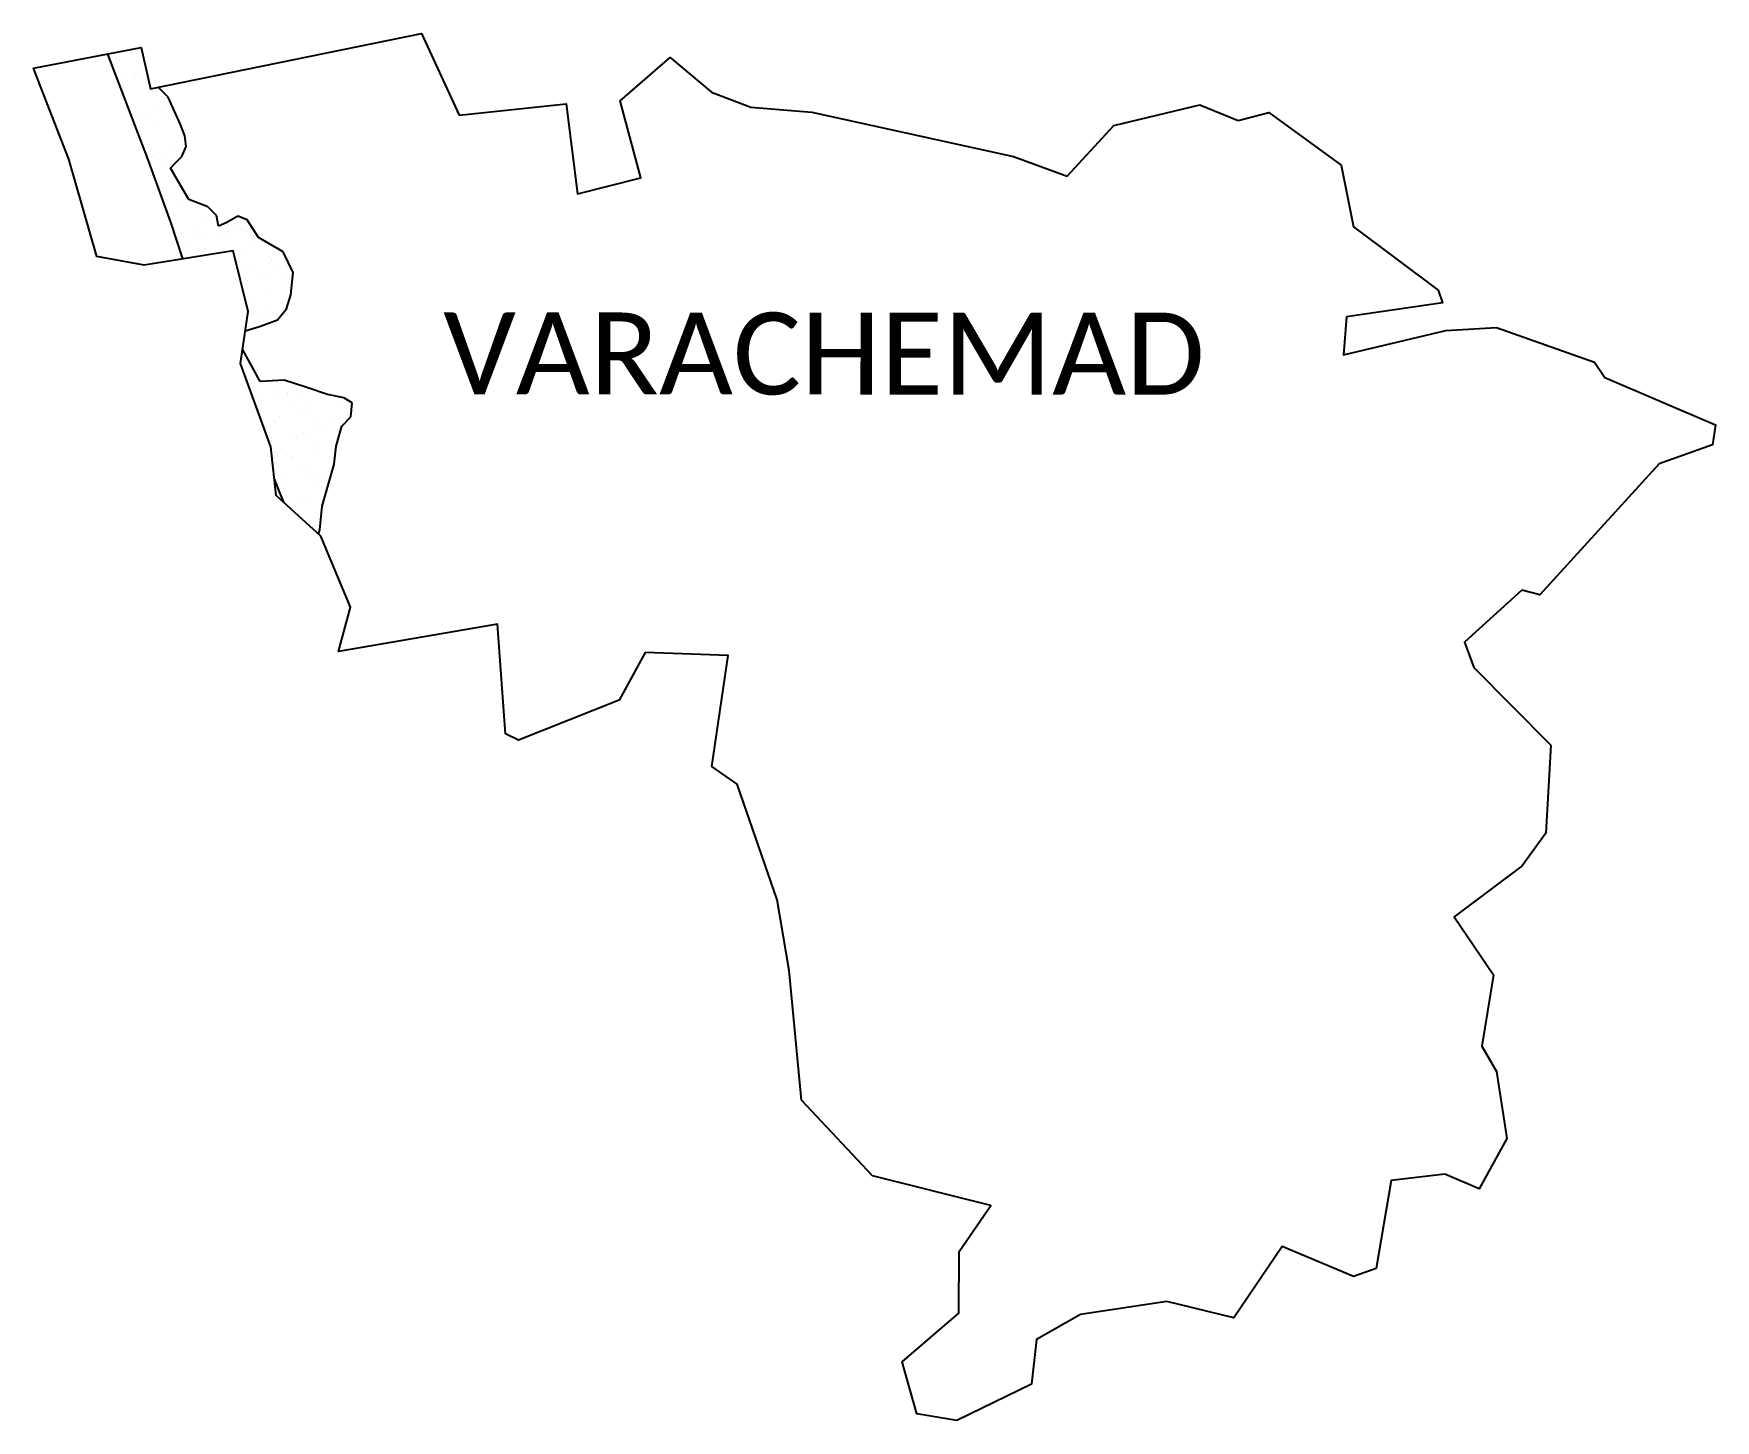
# Model space of a CAD drawing. Header units: metres. Extents: x 353810 to 355861, y 1748971 to 1750662.
import ezdxf

# ---------------------------------------------------------------- set-up
doc = ezdxf.new("R2010")
doc.units = ezdxf.units.M
doc.layers.add('SAND DUNES', color=42, linetype='Continuous')
doc.layers.add('VILLAGE NAME', color=250, linetype='Continuous')

msp = doc.modelspace()

# ---------------------------------------------------------------- linework, layer by layer
at = {"color": 3}
for points in [[(355279.2, 1750556.1), (355316.6, 1750566), (355404.5, 1750501.5), (355419.5, 1750426.2), (355522.8, 1750349.3), (355528.1, 1750333.7), (355411.3, 1750316.5), (355407.4, 1750270.4), (355532.3, 1750299.8), (355594, 1750303.5), (355713.6, 1750261.5), (355726.3, 1750242.6), (355860.9, 1750184.8), (355857.5, 1750160.6), (355792.2, 1750137.2), (355647, 1749977.6), (355624.8, 1749983.2), (355555, 1749920), (355566.3, 1749888.8), (355660.3, 1749794.3), (355654.3, 1749687), (355625.3, 1749647.1), (355542.3, 1749584.7), (355590.5, 1749514.3), (355576.3, 1749427.2), (355594.1, 1749396.3), (355606.5, 1749314.6), (355572.7, 1749253.2), (355531.2, 1749271.2), (355465.5, 1749263.2), (355447.1, 1749156), (355419.5, 1749146.3), (355332.8, 1749182.9), (355273.8, 1749095.9), (355192.2, 1749115.8), (355086.9, 1749099.9), (355033.1, 1749069.3), (355027.2, 1749014.8), (354935.8, 1748970.8), (354887.3, 1748978.8), (354869.5, 1749042.3), (354938.5, 1749101.6), (354938.9, 1749176.8), (354977.3, 1749232.7), (354833.2, 1749269), (354746.7, 1749361.3), (354731.5, 1749519.5), (354717.1, 1749605.6), (354668, 1749746.8), (354637.4, 1749768.1), (354657, 1749903.7), (354555.8, 1749907.3), (354524.4, 1749849.1), (354401.6, 1749800.2), (354385.8, 1749807.9), (354375.9, 1749941.7), (354182, 1749908.6), (354196.5, 1749962.5), (354160.6, 1750049), (354106.1, 1750098.8), (354099.4, 1750158), (354062.5, 1750259.6), (354071.9, 1750323.2), (354053.8, 1750397.3), (353945.2, 1750379.7), (353887.5, 1750390.1), (353853.3, 1750508.8), (353818.4, 1750598.8), (353810.3, 1750619.8), (353941.3, 1750644.9), (353952.9, 1750594.8), (354283.3, 1750662), (354329, 1750562.5), (354459.5, 1750576.5), (354473.3, 1750466.5), (354550.7, 1750486.1), (354525.7, 1750580.1), (354586.5, 1750633), (354637, 1750590.6), (354684.7, 1750572.2), (354759.4, 1750566.1), (355005.2, 1750512), (355070.7, 1750488), (355127.3, 1750550), (355232.4, 1750575.3)], [(355232.4, 1750575.3), (355279.2, 1750556.1)]]:
    msp.add_lwpolyline(points, dxfattribs=at)
at = {"layer": 'SAND DUNES'}
for p, q in [((353900.4, 1750637.1), (353949, 1750509.4)), ((353974.2, 1750584.7), (353962.2, 1750596.7)), ((353989.6, 1750551.3), (353974.2, 1750584.7)), ((353994.6, 1750537.3), (353989.6, 1750551.3)), ((353996.4, 1750524.3), (353994.6, 1750537.3)), ((353991, 1750512.1), (353996.4, 1750524.3)), ((353949, 1750509.4), (353977.1, 1750432.2)), ((353977.2, 1750498.1), (353983.1, 1750503.9)), ((353999.6, 1750459.7), (353977.2, 1750498.1)), ((353983.1, 1750503.9), (353991, 1750512.1)), ((354022.9, 1750450.9), (353999.6, 1750459.7)), ((353977.1, 1750432.2), (353991.9, 1750387.3)), ((354033.2, 1750440.3), (354022.9, 1750450.9)), ((354035.6, 1750427.3), (354033.2, 1750440.3)), ((354046, 1750431.7), (354035.6, 1750427.3)), ((354059.5, 1750439.4), (354046, 1750431.7)), ((354070.6, 1750434.8), (354059.5, 1750439.4)), ((354084.6, 1750413.3), (354070.6, 1750434.8)), ((354114.4, 1750395.9), (354084.6, 1750413.3)), ((354126.6, 1750370.8), (354114.4, 1750395.9)), ((354124, 1750343.3), (354126.6, 1750370.8)), ((354118.8, 1750326.3), (354124, 1750343.3)), ((354086.9, 1750305.2), (354107.8, 1750312.8)), ((354107.8, 1750312.8), (354118.8, 1750326.3)), ((354068.4, 1750299.6), (354086.9, 1750305.2)), ((354086.7, 1750237.7), (354065.1, 1750277.3)), ((354116, 1750239.2), (354086.7, 1750237.7)), ((354142.3, 1750230.7), (354116, 1750239.2)), ((354168.6, 1750221.7), (354142.3, 1750230.7)), ((354188.5, 1750217.8), (354168.6, 1750221.7)), ((354198.7, 1750211.8), (354188.5, 1750217.8)), ((354196.9, 1750194.8), (354198.7, 1750211.8)), ((354186.3, 1750183.4), (354196.9, 1750194.8)), ((354179.4, 1750158.8), (354186.3, 1750183.4)), ((354176.8, 1750136.8), (354179.4, 1750158.8)), ((354162.2, 1750085.8), (354176.8, 1750136.8)), ((354103.8, 1750119.2), (354109.8, 1750103.1)), ((354109.8, 1750103.1), (354115.1, 1750090.5)), ((354159.1, 1750056.9), (354162.2, 1750085.8)), ((354157.8, 1750051.5), (354159.1, 1750056.9))]:
    msp.add_line(p, q, dxfattribs=at)
at = {"layer": 'SAND DUNES', "linetype": 'Continuous'}
for p, q in [((353905.6, 1750629.3), (353905.6, 1750629.3)), ((353911.3, 1750632.2), (353911.3, 1750632.2)), ((353914.9, 1750628.8), (353914.9, 1750628.8)), ((353943.7, 1750621.3), (353943.7, 1750621.3)), ((353920, 1750612), (353920, 1750612)), ((353920.1, 1750596.6), (353920.1, 1750596.6)), ((353932.3, 1750612.8), (353932.3, 1750612.8)), ((353933.8, 1750611.3), (353933.8, 1750611.3)), ((353936.3, 1750614.1), (353936.3, 1750614.1)), ((353952.1, 1750594.5), (353952.1, 1750594.5)), ((353955.8, 1750591.1), (353955.8, 1750591.1)), ((353960.8, 1750592.5), (353960.8, 1750592.5)), ((353973.1, 1750575.1), (353973.1, 1750575.1)), ((353934.9, 1750572.8), (353934.9, 1750572.8)), ((353938.2, 1750562.6), (353938.2, 1750562.6)), ((353954.5, 1750564.7), (353954.5, 1750564.7)), ((353959.7, 1750571.2), (353959.7, 1750571.2)), ((353968.1, 1750565.8), (353968.1, 1750565.8)), ((353981.7, 1750568.2), (353981.7, 1750568.2)), ((353936.1, 1750546.4), (353936.1, 1750546.4)), ((353961.9, 1750554), (353961.9, 1750554)), ((353987.2, 1750533.8), (353987.2, 1750533.8)), ((353953.8, 1750520.1), (353953.8, 1750520.1)), ((353963, 1750515.4), (353963, 1750515.4)), ((353972.8, 1750515.3), (353972.8, 1750515.3)), ((353975.6, 1750521), (353975.6, 1750521)), ((353984.1, 1750515.6), (353984.1, 1750515.6)), ((353956.5, 1750513.2), (353956.5, 1750513.2)), ((353973.6, 1750501.7), (353973.6, 1750501.7)), ((353977.3, 1750498.4), (353977.3, 1750498.4)), ((353964.2, 1750476.9), (353964.2, 1750476.9)), ((353974.8, 1750463.8), (353974.8, 1750463.8)), ((353989.5, 1750456.8), (353989.5, 1750456.8)), ((353991, 1750465.8), (353991, 1750465.8)), ((353991.6, 1750470.9), (353991.6, 1750470.9)), ((354017.6, 1750438.8), (354017.6, 1750438.8)), ((353990.6, 1750418.2), (353990.6, 1750418.2)), ((353993, 1750414.3), (353993, 1750414.3)), ((354007.6, 1750420.8), (354007.6, 1750420.8)), ((354009.3, 1750416.4), (354009.3, 1750416.4)), ((354016, 1750415.4), (354016, 1750415.4)), ((354036.5, 1750419.9), (354036.5, 1750419.9)), ((354044.6, 1750420), (354044.6, 1750420)), ((354046.9, 1750421.2), (354046.9, 1750421.2)), ((354055.4, 1750426.3), (354055.4, 1750426.3)), ((354059, 1750422.9), (354059, 1750422.9)), ((354063.2, 1750423.3), (354063.2, 1750423.3)), ((354069.9, 1750420.7), (354069.9, 1750420.7)), ((354078.3, 1750415.2), (354078.3, 1750415.2)), ((353995.2, 1750409), (353995.2, 1750409)), ((353998.9, 1750405.6), (353998.9, 1750405.6)), ((354018.8, 1750400.3), (354018.8, 1750400.3)), ((354069.9, 1750399.8), (354069.9, 1750399.8)), ((354076.4, 1750406.9), (354076.4, 1750406.9)), ((354108.6, 1750395.8), (354108.6, 1750395.8)), ((354065.2, 1750371.8), (354065.2, 1750371.8)), ((354081.4, 1750373.9), (354081.4, 1750373.9)), ((354085.8, 1750370.5), (354085.8, 1750370.5)), ((354096.2, 1750388.6), (354096.2, 1750388.6)), ((354098.1, 1750381.9), (354098.1, 1750381.9)), ((354099.9, 1750385.2), (354099.9, 1750385.2)), ((354108.6, 1750377.4), (354108.6, 1750377.4)), ((354119, 1750378.7), (354119, 1750378.7)), ((354071, 1750361.3), (354071, 1750361.3)), ((354094.3, 1750365.1), (354094.3, 1750365.1)), ((354117.2, 1750369.2), (354117.2, 1750369.2)), ((354125.1, 1750363.1), (354125.1, 1750363.1)), ((354076.9, 1750333.6), (354076.9, 1750333.6)), ((354080.6, 1750330.2), (354080.6, 1750330.2)), ((354099.2, 1750343.4), (354099.2, 1750343.4)), ((354072.2, 1750322.8), (354072.2, 1750322.8)), ((354073, 1750321.1), (354073, 1750321.1)), ((354083.4, 1750322.4), (354083.4, 1750322.4)), ((354097.9, 1750314.2), (354097.9, 1750314.2)), ((354099.7, 1750324.5), (354099.7, 1750324.5)), ((354101.8, 1750320.4), (354101.8, 1750320.4)), ((354064.1, 1750268.2), (354064.1, 1750268.2)), ((354063.9, 1750264.9), (354063.9, 1750264.9)), ((354074.4, 1750245.7), (354074.4, 1750245.7)), ((354102.1, 1750237.4), (354102.1, 1750237.4)), ((354102.6, 1750227.7), (354102.6, 1750227.7)), ((354079.9, 1750214.8), (354079.9, 1750214.8)), ((354082.4, 1750218.7), (354082.4, 1750218.7)), ((354109.5, 1750222.2), (354109.5, 1750222.2)), ((354119.4, 1750221.4), (354119.4, 1750221.4)), ((354120, 1750223.5), (354120, 1750223.5)), ((354129.5, 1750208.9), (354129.5, 1750208.9)), ((354133.8, 1750220.1), (354133.8, 1750220.1)), ((354136.2, 1750225.6), (354136.2, 1750225.6)), ((354142.2, 1750214.7), (354142.2, 1750214.7)), ((354181.9, 1750209.4), (354181.9, 1750209.4)), ((354103.7, 1750189.2), (354103.7, 1750189.2)), ((354110.2, 1750195.3), (354110.2, 1750195.3)), ((354139.3, 1750203.1), (354139.3, 1750203.1)), ((354143, 1750199.7), (354143, 1750199.7)), ((354154.9, 1750188.8), (354154.9, 1750188.8)), ((354172.5, 1750195.2), (354172.5, 1750195.2)), ((354100.1, 1750166.4), (354100.1, 1750166.4)), ((354100.6, 1750169.3), (354100.6, 1750169.3)), ((354127.8, 1750172.8), (354127.8, 1750172.8)), ((354130.7, 1750170.4), (354130.7, 1750170.4)), ((354138.2, 1750174.1), (354138.2, 1750174.1)), ((354149.7, 1750170), (354149.7, 1750170)), ((354154.5, 1750176.2), (354154.5, 1750176.2)), ((354160.3, 1750183.7), (354160.3, 1750183.7)), ((354180.1, 1750165.4), (354180.1, 1750165.4)), ((354181.7, 1750179.7), (354181.7, 1750179.7)), ((354104.8, 1750150.7), (354104.8, 1750150.7)), ((354120, 1750148.1), (354120, 1750148.1)), ((354123.6, 1750144.7), (354123.6, 1750144.7)), ((354126.2, 1750145.2), (354126.2, 1750145.2)), ((354156, 1750150.2), (354156, 1750150.2)), ((354158.2, 1750164.6), (354158.2, 1750164.6)), ((354131.8, 1750131.8), (354131.8, 1750131.8)), ((354141, 1750128.7), (354141, 1750128.7)), ((354156.5, 1750124.7), (354156.5, 1750124.7)), ((354172.7, 1750126.8), (354172.7, 1750126.8)), ((354111.8, 1750114.5), (354111.8, 1750114.5)), ((354118.9, 1750119.9), (354118.9, 1750119.9)), ((354146.1, 1750123.4), (354146.1, 1750123.4)), ((354157.1, 1750111.7), (354157.1, 1750111.7)), ((354160.8, 1750110.3), (354160.8, 1750110.3)), ((354164.5, 1750107), (354164.5, 1750107)), ((354165.7, 1750119.8), (354165.7, 1750119.8)), ((354132.9, 1750093.3), (354132.9, 1750093.3)), ((354142.1, 1750095.1), (354142.1, 1750095.1)), ((354137.1, 1750070.5), (354137.1, 1750070.5)), ((354158.2, 1750073.1), (354158.2, 1750073.1))]:
    msp.add_line(p, q, dxfattribs=at)

# ---------------------------------------------------------------- texts
at = {"layer": 'VILLAGE NAME', "insert": (354309.9, 1750322), "char_height": 99.923, "attachment_point": 1, "rotation": 359.9793}
msp.add_mtext_dynamic_manual_height_columns('{\\fCalibri|b0|i0|c0|p34;VARACHEMAD}', width=986.021, gutter_width=499.6, heights=[0], dxfattribs=at)

doc.saveas('drawing.dxf')
